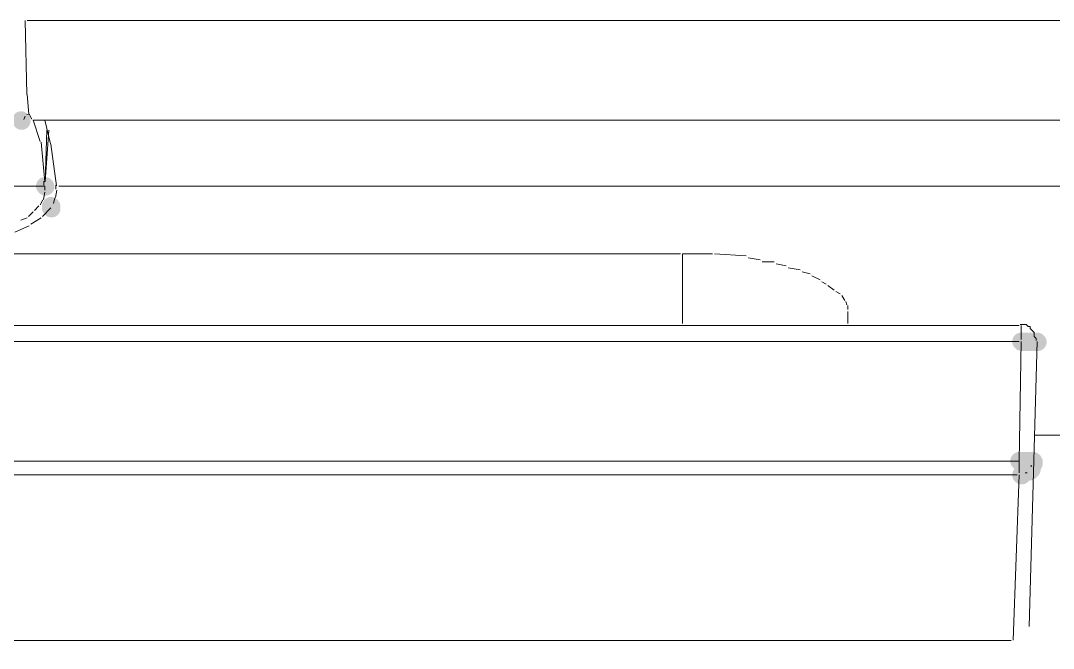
# Model space of a CAD drawing. Header units: millimetres. Extents: x 0 to 297, y 0 to 208.
# Drawn here: x 71.68 to 81.62, y 49.83 to 55.87 of the extents above; entities that cross this region are included whole.
import ezdxf

# ---------------------------------------------------------------- set-up
doc = ezdxf.new("R2010")
doc.units = ezdxf.units.MM

msp = doc.modelspace()

# ---------------------------------------------------------------- hatches: boundary and pattern name
h = msp.add_hatch(color=7)
edge = h.paths.add_edge_path(flags=0)
edge.add_spline(control_points=[(71.751251, 54.968447), (71.718805, 55.003056), (71.663941, 55.004826), (71.629332, 54.97238), (71.594723, 54.939934), (71.592953, 54.885071), (71.625399, 54.850461), (71.625399, 54.850461), (71.630691, 54.844817), (71.630691, 54.844817), (71.663137, 54.810208), (71.718, 54.808438), (71.752609, 54.840884), (71.787219, 54.87333), (71.788988, 54.928193), (71.756542, 54.962803), (71.756542, 54.962803), (71.751251, 54.968447), (71.751251, 54.968447)], knot_values=[0, 0, 0, 0, 1, 1, 1, 2, 2, 2, 3, 3, 3, 4, 4, 4, 5, 5, 5, 6, 6, 6, 6], degree=3, periodic=1)
h = msp.add_hatch(color=7)
edge = h.paths.add_edge_path(flags=0)
edge.add_spline(control_points=[(71.978974, 54.337915), (71.945429, 54.37146), (71.890537, 54.37146), (71.856992, 54.337915), (71.823447, 54.30437), (71.823447, 54.249478), (71.856992, 54.215933), (71.856992, 54.215933), (71.862637, 54.210288), (71.862637, 54.210288), (71.896182, 54.176743), (71.951074, 54.176743), (71.984619, 54.210288), (72.018164, 54.243833), (72.018164, 54.298725), (71.984619, 54.33227), (71.984619, 54.33227), (71.978974, 54.337915), (71.978974, 54.337915)], knot_values=[0, 0, 0, 0, 1, 1, 1, 2, 2, 2, 3, 3, 3, 4, 4, 4, 5, 5, 5, 6, 6, 6, 6], degree=3, periodic=1)
h = msp.add_hatch(color=7)
edge = h.paths.add_edge_path(flags=0)
edge.add_spline(control_points=[(72.036477, 54.146356), (72.002932, 54.179901), (71.94804, 54.179901), (71.914495, 54.146356), (71.88095, 54.112811), (71.88095, 54.057919), (71.914495, 54.024374), (71.914495, 54.024374), (71.92014, 54.01873), (71.92014, 54.01873), (71.953685, 53.985185), (72.008576, 53.985185), (72.042121, 54.01873), (72.075666, 54.052275), (72.075666, 54.107167), (72.042121, 54.140712), (72.042121, 54.140712), (72.036477, 54.146356), (72.036477, 54.146356)], knot_values=[0, 0, 0, 0, 1, 1, 1, 2, 2, 2, 3, 3, 3, 4, 4, 4, 5, 5, 5, 6, 6, 6, 6], degree=3, periodic=1)
h = msp.add_hatch(color=7)
edge = h.paths.add_edge_path(flags=0)
edge.add_spline(control_points=[(72.036477, 54.126953), (72.002932, 54.160498), (71.94804, 54.160498), (71.914495, 54.126953), (71.88095, 54.093408), (71.88095, 54.038517), (71.914495, 54.004972), (71.914495, 54.004972), (71.92014, 53.999327), (71.92014, 53.999327), (71.953685, 53.965782), (72.008576, 53.965782), (72.042121, 53.999327), (72.075666, 54.032872), (72.075666, 54.087764), (72.042121, 54.121309), (72.042121, 54.121309), (72.036477, 54.126953), (72.036477, 54.126953)], knot_values=[0, 0, 0, 0, 1, 1, 1, 2, 2, 2, 3, 3, 3, 4, 4, 4, 5, 5, 5, 6, 6, 6, 6], degree=3, periodic=1)
h = msp.add_hatch(color=7)
edge = h.paths.add_edge_path(flags=0)
edge.add_spline(control_points=[(81.370271, 52.842842), (81.336726, 52.876387), (81.281835, 52.876387), (81.24829, 52.842842), (81.214745, 52.809297), (81.214745, 52.754406), (81.24829, 52.720861), (81.24829, 52.720861), (81.253934, 52.715216), (81.253934, 52.715216), (81.287479, 52.681671), (81.342371, 52.681671), (81.375916, 52.715216), (81.409461, 52.748761), (81.409461, 52.803653), (81.375916, 52.837198), (81.375916, 52.837198), (81.370271, 52.842842), (81.370271, 52.842842)], knot_values=[0, 0, 0, 0, 1, 1, 1, 2, 2, 2, 3, 3, 3, 4, 4, 4, 5, 5, 5, 6, 6, 6, 6], degree=3, periodic=1)
h = msp.add_hatch(color=7)
edge = h.paths.add_edge_path(flags=0)
edge.add_spline(control_points=[(81.389321, 52.842842), (81.355776, 52.876387), (81.300885, 52.876387), (81.26734, 52.842842), (81.233795, 52.809297), (81.233795, 52.754406), (81.26734, 52.720861), (81.26734, 52.720861), (81.272984, 52.715216), (81.272984, 52.715216), (81.306529, 52.681671), (81.361421, 52.681671), (81.394966, 52.715216), (81.428511, 52.748761), (81.428511, 52.803653), (81.394966, 52.837198), (81.394966, 52.837198), (81.389321, 52.842842), (81.389321, 52.842842)], knot_values=[0, 0, 0, 0, 1, 1, 1, 2, 2, 2, 3, 3, 3, 4, 4, 4, 5, 5, 5, 6, 6, 6, 6], degree=3, periodic=1)
h = msp.add_hatch(color=7)
edge = h.paths.add_edge_path(flags=0)
edge.add_spline(control_points=[(81.408371, 52.842842), (81.374826, 52.876387), (81.319935, 52.876387), (81.28639, 52.842842), (81.252845, 52.809297), (81.252845, 52.754406), (81.28639, 52.720861), (81.28639, 52.720861), (81.292034, 52.715216), (81.292034, 52.715216), (81.325579, 52.681671), (81.380471, 52.681671), (81.414016, 52.715216), (81.447561, 52.748761), (81.447561, 52.803653), (81.414016, 52.837198), (81.414016, 52.837198), (81.408371, 52.842842), (81.408371, 52.842842)], knot_values=[0, 0, 0, 0, 1, 1, 1, 2, 2, 2, 3, 3, 3, 4, 4, 4, 5, 5, 5, 6, 6, 6, 6], degree=3, periodic=1)
h = msp.add_hatch(color=7)
edge = h.paths.add_edge_path(flags=0)
edge.add_spline(control_points=[(81.408371, 52.842842), (81.374826, 52.876387), (81.319935, 52.876387), (81.28639, 52.842842), (81.252845, 52.809297), (81.252845, 52.754406), (81.28639, 52.720861), (81.28639, 52.720861), (81.292034, 52.715216), (81.292034, 52.715216), (81.325579, 52.681671), (81.380471, 52.681671), (81.414016, 52.715216), (81.447561, 52.748761), (81.447561, 52.803653), (81.414016, 52.837198), (81.414016, 52.837198), (81.408371, 52.842842), (81.408371, 52.842842)], knot_values=[0, 0, 0, 0, 1, 1, 1, 2, 2, 2, 3, 3, 3, 4, 4, 4, 5, 5, 5, 6, 6, 6, 6], degree=3, periodic=1)
h = msp.add_hatch(color=7)
edge = h.paths.add_edge_path(flags=0)
edge.add_spline(control_points=[(81.427774, 52.842842), (81.394229, 52.876387), (81.339337, 52.876387), (81.305792, 52.842842), (81.272247, 52.809297), (81.272247, 52.754406), (81.305792, 52.720861), (81.305792, 52.720861), (81.311437, 52.715216), (81.311437, 52.715216), (81.344982, 52.681671), (81.399874, 52.681671), (81.433419, 52.715216), (81.466964, 52.748761), (81.466964, 52.803653), (81.433419, 52.837198), (81.433419, 52.837198), (81.427774, 52.842842), (81.427774, 52.842842)], knot_values=[0, 0, 0, 0, 1, 1, 1, 2, 2, 2, 3, 3, 3, 4, 4, 4, 5, 5, 5, 6, 6, 6, 6], degree=3, periodic=1)
h = msp.add_hatch(color=7)
edge = h.paths.add_edge_path(flags=0)
edge.add_spline(control_points=[(81.446824, 52.842842), (81.413279, 52.876387), (81.358387, 52.876387), (81.324842, 52.842842), (81.291297, 52.809297), (81.291297, 52.754406), (81.324842, 52.720861), (81.324842, 52.720861), (81.330487, 52.715216), (81.330487, 52.715216), (81.364032, 52.681671), (81.418924, 52.681671), (81.452469, 52.715216), (81.486014, 52.748761), (81.486014, 52.803653), (81.452469, 52.837198), (81.452469, 52.837198), (81.446824, 52.842842), (81.446824, 52.842842)], knot_values=[0, 0, 0, 0, 1, 1, 1, 2, 2, 2, 3, 3, 3, 4, 4, 4, 5, 5, 5, 6, 6, 6, 6], degree=3, periodic=1)
h = msp.add_hatch(color=7)
edge = h.paths.add_edge_path(flags=0)
edge.add_spline(control_points=[(81.446824, 52.842842), (81.413279, 52.876387), (81.358387, 52.876387), (81.324842, 52.842842), (81.291297, 52.809297), (81.291297, 52.754406), (81.324842, 52.720861), (81.324842, 52.720861), (81.330487, 52.715216), (81.330487, 52.715216), (81.364032, 52.681671), (81.418924, 52.681671), (81.452469, 52.715216), (81.486014, 52.748761), (81.486014, 52.803653), (81.452469, 52.837198), (81.452469, 52.837198), (81.446824, 52.842842), (81.446824, 52.842842)], knot_values=[0, 0, 0, 0, 1, 1, 1, 2, 2, 2, 3, 3, 3, 4, 4, 4, 5, 5, 5, 6, 6, 6, 6], degree=3, periodic=1)
h = msp.add_hatch(color=7)
edge = h.paths.add_edge_path(flags=0)
edge.add_spline(control_points=[(81.465874, 52.842842), (81.432329, 52.876387), (81.377437, 52.876387), (81.343892, 52.842842), (81.310347, 52.809297), (81.310347, 52.754406), (81.343892, 52.720861), (81.343892, 52.720861), (81.349537, 52.715216), (81.349537, 52.715216), (81.383082, 52.681671), (81.437974, 52.681671), (81.471519, 52.715216), (81.505064, 52.748761), (81.505064, 52.803653), (81.471519, 52.837198), (81.471519, 52.837198), (81.465874, 52.842842), (81.465874, 52.842842)], knot_values=[0, 0, 0, 0, 1, 1, 1, 2, 2, 2, 3, 3, 3, 4, 4, 4, 5, 5, 5, 6, 6, 6, 6], degree=3, periodic=1)
h = msp.add_hatch(color=7)
edge = h.paths.add_edge_path(flags=0)
edge.add_spline(control_points=[(81.465874, 52.842842), (81.432329, 52.876387), (81.377437, 52.876387), (81.343892, 52.842842), (81.310347, 52.809297), (81.310347, 52.754406), (81.343892, 52.720861), (81.343892, 52.720861), (81.349537, 52.715216), (81.349537, 52.715216), (81.383082, 52.681671), (81.437974, 52.681671), (81.471519, 52.715216), (81.505064, 52.748761), (81.505064, 52.803653), (81.471519, 52.837198), (81.471519, 52.837198), (81.465874, 52.842842), (81.465874, 52.842842)], knot_values=[0, 0, 0, 0, 1, 1, 1, 2, 2, 2, 3, 3, 3, 4, 4, 4, 5, 5, 5, 6, 6, 6, 6], degree=3, periodic=1)
h = msp.add_hatch(color=7)
edge = h.paths.add_edge_path(flags=0)
edge.add_spline(control_points=[(81.485277, 52.842842), (81.451732, 52.876387), (81.39684, 52.876387), (81.363295, 52.842842), (81.32975, 52.809297), (81.32975, 52.754406), (81.363295, 52.720861), (81.363295, 52.720861), (81.36894, 52.715216), (81.36894, 52.715216), (81.402485, 52.681671), (81.457376, 52.681671), (81.490921, 52.715216), (81.524466, 52.748761), (81.524466, 52.803653), (81.490921, 52.837198), (81.490921, 52.837198), (81.485277, 52.842842), (81.485277, 52.842842)], knot_values=[0, 0, 0, 0, 1, 1, 1, 2, 2, 2, 3, 3, 3, 4, 4, 4, 5, 5, 5, 6, 6, 6, 6], degree=3, periodic=1)
h = msp.add_hatch(color=7)
edge = h.paths.add_edge_path(flags=0)
edge.add_spline(control_points=[(81.485277, 52.842842), (81.451732, 52.876387), (81.39684, 52.876387), (81.363295, 52.842842), (81.32975, 52.809297), (81.32975, 52.754406), (81.363295, 52.720861), (81.363295, 52.720861), (81.36894, 52.715216), (81.36894, 52.715216), (81.402485, 52.681671), (81.457376, 52.681671), (81.490921, 52.715216), (81.524466, 52.748761), (81.524466, 52.803653), (81.490921, 52.837198), (81.490921, 52.837198), (81.485277, 52.842842), (81.485277, 52.842842)], knot_values=[0, 0, 0, 0, 1, 1, 1, 2, 2, 2, 3, 3, 3, 4, 4, 4, 5, 5, 5, 6, 6, 6, 6], degree=3, periodic=1)
h = msp.add_hatch(color=7)
edge = h.paths.add_edge_path(flags=0)
edge.add_spline(control_points=[(81.504327, 52.842842), (81.470782, 52.876387), (81.41589, 52.876387), (81.382345, 52.842842), (81.3488, 52.809297), (81.3488, 52.754406), (81.382345, 52.720861), (81.382345, 52.720861), (81.38799, 52.715216), (81.38799, 52.715216), (81.421535, 52.681671), (81.476426, 52.681671), (81.509971, 52.715216), (81.543516, 52.748761), (81.543516, 52.803653), (81.509971, 52.837198), (81.509971, 52.837198), (81.504327, 52.842842), (81.504327, 52.842842)], knot_values=[0, 0, 0, 0, 1, 1, 1, 2, 2, 2, 3, 3, 3, 4, 4, 4, 5, 5, 5, 6, 6, 6, 6], degree=3, periodic=1)
h = msp.add_hatch(color=7)
edge = h.paths.add_edge_path(flags=0)
edge.add_spline(control_points=[(81.504327, 52.842842), (81.470782, 52.876387), (81.41589, 52.876387), (81.382345, 52.842842), (81.3488, 52.809297), (81.3488, 52.754406), (81.382345, 52.720861), (81.382345, 52.720861), (81.38799, 52.715216), (81.38799, 52.715216), (81.421535, 52.681671), (81.476426, 52.681671), (81.509971, 52.715216), (81.543516, 52.748761), (81.543516, 52.803653), (81.509971, 52.837198), (81.509971, 52.837198), (81.504327, 52.842842), (81.504327, 52.842842)], knot_values=[0, 0, 0, 0, 1, 1, 1, 2, 2, 2, 3, 3, 3, 4, 4, 4, 5, 5, 5, 6, 6, 6, 6], degree=3, periodic=1)
h = msp.add_hatch(color=7)
edge = h.paths.add_edge_path(flags=0)
edge.add_spline(control_points=[(81.504327, 52.842842), (81.470782, 52.876387), (81.41589, 52.876387), (81.382345, 52.842842), (81.3488, 52.809297), (81.3488, 52.754406), (81.382345, 52.720861), (81.382345, 52.720861), (81.38799, 52.715216), (81.38799, 52.715216), (81.421535, 52.681671), (81.476426, 52.681671), (81.509971, 52.715216), (81.543516, 52.748761), (81.543516, 52.803653), (81.509971, 52.837198), (81.509971, 52.837198), (81.504327, 52.842842), (81.504327, 52.842842)], knot_values=[0, 0, 0, 0, 1, 1, 1, 2, 2, 2, 3, 3, 3, 4, 4, 4, 5, 5, 5, 6, 6, 6, 6], degree=3, periodic=1)
h = msp.add_hatch(color=7)
edge = h.paths.add_edge_path(flags=0)
edge.add_spline(control_points=[(81.504327, 52.842842), (81.470782, 52.876387), (81.41589, 52.876387), (81.382345, 52.842842), (81.3488, 52.809297), (81.3488, 52.754406), (81.382345, 52.720861), (81.382345, 52.720861), (81.38799, 52.715216), (81.38799, 52.715216), (81.421535, 52.681671), (81.476426, 52.681671), (81.509971, 52.715216), (81.543516, 52.748761), (81.543516, 52.803653), (81.509971, 52.837198), (81.509971, 52.837198), (81.504327, 52.842842), (81.504327, 52.842842)], knot_values=[0, 0, 0, 0, 1, 1, 1, 2, 2, 2, 3, 3, 3, 4, 4, 4, 5, 5, 5, 6, 6, 6, 6], degree=3, periodic=1)
h = msp.add_hatch(color=7)
edge = h.paths.add_edge_path(flags=0)
edge.add_spline(control_points=[(81.504327, 52.842842), (81.470782, 52.876387), (81.41589, 52.876387), (81.382345, 52.842842), (81.3488, 52.809297), (81.3488, 52.754406), (81.382345, 52.720861), (81.382345, 52.720861), (81.38799, 52.715216), (81.38799, 52.715216), (81.421535, 52.681671), (81.476426, 52.681671), (81.509971, 52.715216), (81.543516, 52.748761), (81.543516, 52.803653), (81.509971, 52.837198), (81.509971, 52.837198), (81.504327, 52.842842), (81.504327, 52.842842)], knot_values=[0, 0, 0, 0, 1, 1, 1, 2, 2, 2, 3, 3, 3, 4, 4, 4, 5, 5, 5, 6, 6, 6, 6], degree=3, periodic=1)
h = msp.add_hatch(color=7)
edge = h.paths.add_edge_path(flags=0)
edge.add_spline(control_points=[(81.504327, 52.842842), (81.470782, 52.876387), (81.41589, 52.876387), (81.382345, 52.842842), (81.3488, 52.809297), (81.3488, 52.754406), (81.382345, 52.720861), (81.382345, 52.720861), (81.38799, 52.715216), (81.38799, 52.715216), (81.421535, 52.681671), (81.476426, 52.681671), (81.509971, 52.715216), (81.543516, 52.748761), (81.543516, 52.803653), (81.509971, 52.837198), (81.509971, 52.837198), (81.504327, 52.842842), (81.504327, 52.842842)], knot_values=[0, 0, 0, 0, 1, 1, 1, 2, 2, 2, 3, 3, 3, 4, 4, 4, 5, 5, 5, 6, 6, 6, 6], degree=3, periodic=1)
h = msp.add_hatch(color=7)
edge = h.paths.add_edge_path(flags=0)
edge.add_spline(control_points=[(81.504327, 52.842842), (81.470782, 52.876387), (81.41589, 52.876387), (81.382345, 52.842842), (81.3488, 52.809297), (81.3488, 52.754406), (81.382345, 52.720861), (81.382345, 52.720861), (81.38799, 52.715216), (81.38799, 52.715216), (81.421535, 52.681671), (81.476426, 52.681671), (81.509971, 52.715216), (81.543516, 52.748761), (81.543516, 52.803653), (81.509971, 52.837198), (81.509971, 52.837198), (81.504327, 52.842842), (81.504327, 52.842842)], knot_values=[0, 0, 0, 0, 1, 1, 1, 2, 2, 2, 3, 3, 3, 4, 4, 4, 5, 5, 5, 6, 6, 6, 6], degree=3, periodic=1)
h = msp.add_hatch(color=7)
edge = h.paths.add_edge_path(flags=0)
edge.add_spline(control_points=[(81.504327, 52.842842), (81.470782, 52.876387), (81.41589, 52.876387), (81.382345, 52.842842), (81.3488, 52.809297), (81.3488, 52.754406), (81.382345, 52.720861), (81.382345, 52.720861), (81.38799, 52.715216), (81.38799, 52.715216), (81.421535, 52.681671), (81.476426, 52.681671), (81.509971, 52.715216), (81.543516, 52.748761), (81.543516, 52.803653), (81.509971, 52.837198), (81.509971, 52.837198), (81.504327, 52.842842), (81.504327, 52.842842)], knot_values=[0, 0, 0, 0, 1, 1, 1, 2, 2, 2, 3, 3, 3, 4, 4, 4, 5, 5, 5, 6, 6, 6, 6], degree=3, periodic=1)
h = msp.add_hatch(color=7)
edge = h.paths.add_edge_path(flags=0)
edge.add_spline(control_points=[(81.523377, 52.842842), (81.489832, 52.876387), (81.43494, 52.876387), (81.401395, 52.842842), (81.36785, 52.809297), (81.36785, 52.754406), (81.401395, 52.720861), (81.401395, 52.720861), (81.40704, 52.715216), (81.40704, 52.715216), (81.440585, 52.681671), (81.495476, 52.681671), (81.529021, 52.715216), (81.562566, 52.748761), (81.562566, 52.803653), (81.529021, 52.837198), (81.529021, 52.837198), (81.523377, 52.842842), (81.523377, 52.842842)], knot_values=[0, 0, 0, 0, 1, 1, 1, 2, 2, 2, 3, 3, 3, 4, 4, 4, 5, 5, 5, 6, 6, 6, 6], degree=3, periodic=1)
h = msp.add_hatch(color=7)
edge = h.paths.add_edge_path(flags=0)
edge.add_spline(control_points=[(81.523377, 52.842842), (81.489832, 52.876387), (81.43494, 52.876387), (81.401395, 52.842842), (81.36785, 52.809297), (81.36785, 52.754406), (81.401395, 52.720861), (81.401395, 52.720861), (81.40704, 52.715216), (81.40704, 52.715216), (81.440585, 52.681671), (81.495476, 52.681671), (81.529021, 52.715216), (81.562566, 52.748761), (81.562566, 52.803653), (81.529021, 52.837198), (81.529021, 52.837198), (81.523377, 52.842842), (81.523377, 52.842842)], knot_values=[0, 0, 0, 0, 1, 1, 1, 2, 2, 2, 3, 3, 3, 4, 4, 4, 5, 5, 5, 6, 6, 6, 6], degree=3, periodic=1)
h = msp.add_hatch(color=7)
edge = h.paths.add_edge_path(flags=0)
edge.add_spline(control_points=[(81.523377, 52.842842), (81.489832, 52.876387), (81.43494, 52.876387), (81.401395, 52.842842), (81.36785, 52.809297), (81.36785, 52.754406), (81.401395, 52.720861), (81.401395, 52.720861), (81.40704, 52.715216), (81.40704, 52.715216), (81.440585, 52.681671), (81.495476, 52.681671), (81.529021, 52.715216), (81.562566, 52.748761), (81.562566, 52.803653), (81.529021, 52.837198), (81.529021, 52.837198), (81.523377, 52.842842), (81.523377, 52.842842)], knot_values=[0, 0, 0, 0, 1, 1, 1, 2, 2, 2, 3, 3, 3, 4, 4, 4, 5, 5, 5, 6, 6, 6, 6], degree=3, periodic=1)
h = msp.add_hatch(color=7)
edge = h.paths.add_edge_path(flags=0)
edge.add_spline(control_points=[(81.353156, 51.691141), (81.32071, 51.725751), (81.265847, 51.72752), (81.231238, 51.695074), (81.196629, 51.662628), (81.194859, 51.607765), (81.227305, 51.573156), (81.227305, 51.573156), (81.232597, 51.567511), (81.232597, 51.567511), (81.265043, 51.532902), (81.319906, 51.531133), (81.354515, 51.563579), (81.389124, 51.596025), (81.390894, 51.650888), (81.358448, 51.685497), (81.358448, 51.685497), (81.353156, 51.691141), (81.353156, 51.691141)], knot_values=[0, 0, 0, 0, 1, 1, 1, 2, 2, 2, 3, 3, 3, 4, 4, 4, 5, 5, 5, 6, 6, 6, 6], degree=3, periodic=1)
h = msp.add_hatch(color=7)
edge = h.paths.add_edge_path(flags=0)
edge.add_spline(control_points=[(81.370271, 51.69314), (81.336726, 51.726685), (81.281835, 51.726685), (81.24829, 51.69314), (81.214745, 51.659595), (81.214745, 51.604703), (81.24829, 51.571158), (81.24829, 51.571158), (81.253934, 51.565513), (81.253934, 51.565513), (81.287479, 51.531968), (81.342371, 51.531968), (81.375916, 51.565513), (81.409461, 51.599058), (81.409461, 51.65395), (81.375916, 51.687495), (81.375916, 51.687495), (81.370271, 51.69314), (81.370271, 51.69314)], knot_values=[0, 0, 0, 0, 1, 1, 1, 2, 2, 2, 3, 3, 3, 4, 4, 4, 5, 5, 5, 6, 6, 6, 6], degree=3, periodic=1)
h = msp.add_hatch(color=7)
edge = h.paths.add_edge_path(flags=0)
edge.add_spline(control_points=[(81.389321, 51.69314), (81.355776, 51.726685), (81.300885, 51.726685), (81.26734, 51.69314), (81.233795, 51.659595), (81.233795, 51.604703), (81.26734, 51.571158), (81.26734, 51.571158), (81.272984, 51.565513), (81.272984, 51.565513), (81.306529, 51.531968), (81.361421, 51.531968), (81.394966, 51.565513), (81.428511, 51.599058), (81.428511, 51.65395), (81.394966, 51.687495), (81.394966, 51.687495), (81.389321, 51.69314), (81.389321, 51.69314)], knot_values=[0, 0, 0, 0, 1, 1, 1, 2, 2, 2, 3, 3, 3, 4, 4, 4, 5, 5, 5, 6, 6, 6, 6], degree=3, periodic=1)
h = msp.add_hatch(color=7)
edge = h.paths.add_edge_path(flags=0)
edge.add_spline(control_points=[(81.389321, 51.69314), (81.355776, 51.726685), (81.300885, 51.726685), (81.26734, 51.69314), (81.233795, 51.659595), (81.233795, 51.604703), (81.26734, 51.571158), (81.26734, 51.571158), (81.272984, 51.565513), (81.272984, 51.565513), (81.306529, 51.531968), (81.361421, 51.531968), (81.394966, 51.565513), (81.428511, 51.599058), (81.428511, 51.65395), (81.394966, 51.687495), (81.394966, 51.687495), (81.389321, 51.69314), (81.389321, 51.69314)], knot_values=[0, 0, 0, 0, 1, 1, 1, 2, 2, 2, 3, 3, 3, 4, 4, 4, 5, 5, 5, 6, 6, 6, 6], degree=3, periodic=1)
h = msp.add_hatch(color=7)
edge = h.paths.add_edge_path(flags=0)
edge.add_spline(control_points=[(81.408371, 51.69314), (81.374826, 51.726685), (81.319935, 51.726685), (81.28639, 51.69314), (81.252845, 51.659595), (81.252845, 51.604703), (81.28639, 51.571158), (81.28639, 51.571158), (81.292034, 51.565513), (81.292034, 51.565513), (81.325579, 51.531968), (81.380471, 51.531968), (81.414016, 51.565513), (81.447561, 51.599058), (81.447561, 51.65395), (81.414016, 51.687495), (81.414016, 51.687495), (81.408371, 51.69314), (81.408371, 51.69314)], knot_values=[0, 0, 0, 0, 1, 1, 1, 2, 2, 2, 3, 3, 3, 4, 4, 4, 5, 5, 5, 6, 6, 6, 6], degree=3, periodic=1)
h = msp.add_hatch(color=7)
edge = h.paths.add_edge_path(flags=0)
edge.add_spline(control_points=[(81.427774, 51.69314), (81.394229, 51.726685), (81.339337, 51.726685), (81.305792, 51.69314), (81.272247, 51.659595), (81.272247, 51.604703), (81.305792, 51.571158), (81.305792, 51.571158), (81.311437, 51.565513), (81.311437, 51.565513), (81.344982, 51.531968), (81.399874, 51.531968), (81.433419, 51.565513), (81.466964, 51.599058), (81.466964, 51.65395), (81.433419, 51.687495), (81.433419, 51.687495), (81.427774, 51.69314), (81.427774, 51.69314)], knot_values=[0, 0, 0, 0, 1, 1, 1, 2, 2, 2, 3, 3, 3, 4, 4, 4, 5, 5, 5, 6, 6, 6, 6], degree=3, periodic=1)
h = msp.add_hatch(color=7)
edge = h.paths.add_edge_path(flags=0)
edge.add_spline(control_points=[(81.427774, 51.69314), (81.394229, 51.726685), (81.339337, 51.726685), (81.305792, 51.69314), (81.272247, 51.659595), (81.272247, 51.604703), (81.305792, 51.571158), (81.305792, 51.571158), (81.311437, 51.565513), (81.311437, 51.565513), (81.344982, 51.531968), (81.399874, 51.531968), (81.433419, 51.565513), (81.466964, 51.599058), (81.466964, 51.65395), (81.433419, 51.687495), (81.433419, 51.687495), (81.427774, 51.69314), (81.427774, 51.69314)], knot_values=[0, 0, 0, 0, 1, 1, 1, 2, 2, 2, 3, 3, 3, 4, 4, 4, 5, 5, 5, 6, 6, 6, 6], degree=3, periodic=1)
h = msp.add_hatch(color=7)
edge = h.paths.add_edge_path(flags=0)
edge.add_spline(control_points=[(81.446824, 51.69314), (81.413279, 51.726685), (81.358387, 51.726685), (81.324842, 51.69314), (81.291297, 51.659595), (81.291297, 51.604703), (81.324842, 51.571158), (81.324842, 51.571158), (81.330487, 51.565513), (81.330487, 51.565513), (81.364032, 51.531968), (81.418924, 51.531968), (81.452469, 51.565513), (81.486014, 51.599058), (81.486014, 51.65395), (81.452469, 51.687495), (81.452469, 51.687495), (81.446824, 51.69314), (81.446824, 51.69314)], knot_values=[0, 0, 0, 0, 1, 1, 1, 2, 2, 2, 3, 3, 3, 4, 4, 4, 5, 5, 5, 6, 6, 6, 6], degree=3, periodic=1)
h = msp.add_hatch(color=7)
edge = h.paths.add_edge_path(flags=0)
edge.add_spline(control_points=[(81.446824, 51.69314), (81.413279, 51.726685), (81.358387, 51.726685), (81.324842, 51.69314), (81.291297, 51.659595), (81.291297, 51.604703), (81.324842, 51.571158), (81.324842, 51.571158), (81.330487, 51.565513), (81.330487, 51.565513), (81.364032, 51.531968), (81.418924, 51.531968), (81.452469, 51.565513), (81.486014, 51.599058), (81.486014, 51.65395), (81.452469, 51.687495), (81.452469, 51.687495), (81.446824, 51.69314), (81.446824, 51.69314)], knot_values=[0, 0, 0, 0, 1, 1, 1, 2, 2, 2, 3, 3, 3, 4, 4, 4, 5, 5, 5, 6, 6, 6, 6], degree=3, periodic=1)
h = msp.add_hatch(color=7)
edge = h.paths.add_edge_path(flags=0)
edge.add_spline(control_points=[(81.465874, 51.69314), (81.432329, 51.726685), (81.377437, 51.726685), (81.343892, 51.69314), (81.310347, 51.659595), (81.310347, 51.604703), (81.343892, 51.571158), (81.343892, 51.571158), (81.349537, 51.565513), (81.349537, 51.565513), (81.383082, 51.531968), (81.437974, 51.531968), (81.471519, 51.565513), (81.505064, 51.599058), (81.505064, 51.65395), (81.471519, 51.687495), (81.471519, 51.687495), (81.465874, 51.69314), (81.465874, 51.69314)], knot_values=[0, 0, 0, 0, 1, 1, 1, 2, 2, 2, 3, 3, 3, 4, 4, 4, 5, 5, 5, 6, 6, 6, 6], degree=3, periodic=1)
h = msp.add_hatch(color=7)
edge = h.paths.add_edge_path(flags=0)
edge.add_spline(control_points=[(81.465874, 51.69314), (81.432329, 51.726685), (81.377437, 51.726685), (81.343892, 51.69314), (81.310347, 51.659595), (81.310347, 51.604703), (81.343892, 51.571158), (81.343892, 51.571158), (81.349537, 51.565513), (81.349537, 51.565513), (81.383082, 51.531968), (81.437974, 51.531968), (81.471519, 51.565513), (81.505064, 51.599058), (81.505064, 51.65395), (81.471519, 51.687495), (81.471519, 51.687495), (81.465874, 51.69314), (81.465874, 51.69314)], knot_values=[0, 0, 0, 0, 1, 1, 1, 2, 2, 2, 3, 3, 3, 4, 4, 4, 5, 5, 5, 6, 6, 6, 6], degree=3, periodic=1)
h = msp.add_hatch(color=7)
edge = h.paths.add_edge_path(flags=0)
edge.add_spline(control_points=[(81.465874, 51.69314), (81.432329, 51.726685), (81.377437, 51.726685), (81.343892, 51.69314), (81.310347, 51.659595), (81.310347, 51.604703), (81.343892, 51.571158), (81.343892, 51.571158), (81.349537, 51.565513), (81.349537, 51.565513), (81.383082, 51.531968), (81.437974, 51.531968), (81.471519, 51.565513), (81.505064, 51.599058), (81.505064, 51.65395), (81.471519, 51.687495), (81.471519, 51.687495), (81.465874, 51.69314), (81.465874, 51.69314)], knot_values=[0, 0, 0, 0, 1, 1, 1, 2, 2, 2, 3, 3, 3, 4, 4, 4, 5, 5, 5, 6, 6, 6, 6], degree=3, periodic=1)
h = msp.add_hatch(color=7)
edge = h.paths.add_edge_path(flags=0)
edge.add_spline(control_points=[(81.465874, 51.69314), (81.432329, 51.726685), (81.377437, 51.726685), (81.343892, 51.69314), (81.310347, 51.659595), (81.310347, 51.604703), (81.343892, 51.571158), (81.343892, 51.571158), (81.349537, 51.565513), (81.349537, 51.565513), (81.383082, 51.531968), (81.437974, 51.531968), (81.471519, 51.565513), (81.505064, 51.599058), (81.505064, 51.65395), (81.471519, 51.687495), (81.471519, 51.687495), (81.465874, 51.69314), (81.465874, 51.69314)], knot_values=[0, 0, 0, 0, 1, 1, 1, 2, 2, 2, 3, 3, 3, 4, 4, 4, 5, 5, 5, 6, 6, 6, 6], degree=3, periodic=1)
h = msp.add_hatch(color=7)
edge = h.paths.add_edge_path(flags=0)
edge.add_spline(control_points=[(81.465874, 51.69314), (81.432329, 51.726685), (81.377437, 51.726685), (81.343892, 51.69314), (81.310347, 51.659595), (81.310347, 51.604703), (81.343892, 51.571158), (81.343892, 51.571158), (81.349537, 51.565513), (81.349537, 51.565513), (81.383082, 51.531968), (81.437974, 51.531968), (81.471519, 51.565513), (81.505064, 51.599058), (81.505064, 51.65395), (81.471519, 51.687495), (81.471519, 51.687495), (81.465874, 51.69314), (81.465874, 51.69314)], knot_values=[0, 0, 0, 0, 1, 1, 1, 2, 2, 2, 3, 3, 3, 4, 4, 4, 5, 5, 5, 6, 6, 6, 6], degree=3, periodic=1)
h = msp.add_hatch(color=7)
edge = h.paths.add_edge_path(flags=0)
edge.add_spline(control_points=[(81.483279, 51.675671), (81.44867, 51.708118), (81.393807, 51.706348), (81.36136, 51.671739), (81.328914, 51.63713), (81.330684, 51.582266), (81.365293, 51.54982), (81.365293, 51.54982), (81.370938, 51.544529), (81.370938, 51.544529), (81.405547, 51.512083), (81.46041, 51.513852), (81.492856, 51.548461), (81.525302, 51.583071), (81.523532, 51.637934), (81.488923, 51.67038), (81.488923, 51.67038), (81.483279, 51.675671), (81.483279, 51.675671)], knot_values=[0, 0, 0, 0, 1, 1, 1, 2, 2, 2, 3, 3, 3, 4, 4, 4, 5, 5, 5, 6, 6, 6, 6], degree=3, periodic=1)
h = msp.add_hatch(color=7)
edge = h.paths.add_edge_path(flags=0)
edge.add_spline(control_points=[(81.485277, 51.69314), (81.451732, 51.726685), (81.39684, 51.726685), (81.363295, 51.69314), (81.32975, 51.659595), (81.32975, 51.604703), (81.363295, 51.571158), (81.363295, 51.571158), (81.36894, 51.565513), (81.36894, 51.565513), (81.402485, 51.531968), (81.457376, 51.531968), (81.490921, 51.565513), (81.524466, 51.599058), (81.524466, 51.65395), (81.490921, 51.687495), (81.490921, 51.687495), (81.485277, 51.69314), (81.485277, 51.69314)], knot_values=[0, 0, 0, 0, 1, 1, 1, 2, 2, 2, 3, 3, 3, 4, 4, 4, 5, 5, 5, 6, 6, 6, 6], degree=3, periodic=1)
h = msp.add_hatch(color=7)
edge = h.paths.add_edge_path(flags=0)
edge.add_spline(control_points=[(81.485277, 51.69314), (81.451732, 51.726685), (81.39684, 51.726685), (81.363295, 51.69314), (81.32975, 51.659595), (81.32975, 51.604703), (81.363295, 51.571158), (81.363295, 51.571158), (81.36894, 51.565513), (81.36894, 51.565513), (81.402485, 51.531968), (81.457376, 51.531968), (81.490921, 51.565513), (81.524466, 51.599058), (81.524466, 51.65395), (81.490921, 51.687495), (81.490921, 51.687495), (81.485277, 51.69314), (81.485277, 51.69314)], knot_values=[0, 0, 0, 0, 1, 1, 1, 2, 2, 2, 3, 3, 3, 4, 4, 4, 5, 5, 5, 6, 6, 6, 6], degree=3, periodic=1)
h = msp.add_hatch(color=7)
edge = h.paths.add_edge_path(flags=0)
edge.add_spline(control_points=[(81.485277, 51.69314), (81.451732, 51.726685), (81.39684, 51.726685), (81.363295, 51.69314), (81.32975, 51.659595), (81.32975, 51.604703), (81.363295, 51.571158), (81.363295, 51.571158), (81.36894, 51.565513), (81.36894, 51.565513), (81.402485, 51.531968), (81.457376, 51.531968), (81.490921, 51.565513), (81.524466, 51.599058), (81.524466, 51.65395), (81.490921, 51.687495), (81.490921, 51.687495), (81.485277, 51.69314), (81.485277, 51.69314)], knot_values=[0, 0, 0, 0, 1, 1, 1, 2, 2, 2, 3, 3, 3, 4, 4, 4, 5, 5, 5, 6, 6, 6, 6], degree=3, periodic=1)
h = msp.add_hatch(color=7)
edge = h.paths.add_edge_path(flags=0)
edge.add_spline(control_points=[(81.485277, 51.69314), (81.451732, 51.726685), (81.39684, 51.726685), (81.363295, 51.69314), (81.32975, 51.659595), (81.32975, 51.604703), (81.363295, 51.571158), (81.363295, 51.571158), (81.36894, 51.565513), (81.36894, 51.565513), (81.402485, 51.531968), (81.457376, 51.531968), (81.490921, 51.565513), (81.524466, 51.599058), (81.524466, 51.65395), (81.490921, 51.687495), (81.490921, 51.687495), (81.485277, 51.69314), (81.485277, 51.69314)], knot_values=[0, 0, 0, 0, 1, 1, 1, 2, 2, 2, 3, 3, 3, 4, 4, 4, 5, 5, 5, 6, 6, 6, 6], degree=3, periodic=1)
h = msp.add_hatch(color=7)
edge = h.paths.add_edge_path(flags=0)
edge.add_spline(control_points=[(81.485277, 51.69314), (81.451732, 51.726685), (81.39684, 51.726685), (81.363295, 51.69314), (81.32975, 51.659595), (81.32975, 51.604703), (81.363295, 51.571158), (81.363295, 51.571158), (81.36894, 51.565513), (81.36894, 51.565513), (81.402485, 51.531968), (81.457376, 51.531968), (81.490921, 51.565513), (81.524466, 51.599058), (81.524466, 51.65395), (81.490921, 51.687495), (81.490921, 51.687495), (81.485277, 51.69314), (81.485277, 51.69314)], knot_values=[0, 0, 0, 0, 1, 1, 1, 2, 2, 2, 3, 3, 3, 4, 4, 4, 5, 5, 5, 6, 6, 6, 6], degree=3, periodic=1)
h = msp.add_hatch(color=7)
edge = h.paths.add_edge_path(flags=0)
edge.add_spline(control_points=[(81.485277, 51.69314), (81.451732, 51.726685), (81.39684, 51.726685), (81.363295, 51.69314), (81.32975, 51.659595), (81.32975, 51.604703), (81.363295, 51.571158), (81.363295, 51.571158), (81.36894, 51.565513), (81.36894, 51.565513), (81.402485, 51.531968), (81.457376, 51.531968), (81.490921, 51.565513), (81.524466, 51.599058), (81.524466, 51.65395), (81.490921, 51.687495), (81.490921, 51.687495), (81.485277, 51.69314), (81.485277, 51.69314)], knot_values=[0, 0, 0, 0, 1, 1, 1, 2, 2, 2, 3, 3, 3, 4, 4, 4, 5, 5, 5, 6, 6, 6, 6], degree=3, periodic=1)
h = msp.add_hatch(color=7)
edge = h.paths.add_edge_path(flags=0)
edge.add_spline(control_points=[(81.485277, 51.69314), (81.451732, 51.726685), (81.39684, 51.726685), (81.363295, 51.69314), (81.32975, 51.659595), (81.32975, 51.604703), (81.363295, 51.571158), (81.363295, 51.571158), (81.36894, 51.565513), (81.36894, 51.565513), (81.402485, 51.531968), (81.457376, 51.531968), (81.490921, 51.565513), (81.524466, 51.599058), (81.524466, 51.65395), (81.490921, 51.687495), (81.490921, 51.687495), (81.485277, 51.69314), (81.485277, 51.69314)], knot_values=[0, 0, 0, 0, 1, 1, 1, 2, 2, 2, 3, 3, 3, 4, 4, 4, 5, 5, 5, 6, 6, 6, 6], degree=3, periodic=1)
h = msp.add_hatch(color=7)
edge = h.paths.add_edge_path(flags=0)
edge.add_spline(control_points=[(81.485277, 51.69314), (81.451732, 51.726685), (81.39684, 51.726685), (81.363295, 51.69314), (81.32975, 51.659595), (81.32975, 51.604703), (81.363295, 51.571158), (81.363295, 51.571158), (81.36894, 51.565513), (81.36894, 51.565513), (81.402485, 51.531968), (81.457376, 51.531968), (81.490921, 51.565513), (81.524466, 51.599058), (81.524466, 51.65395), (81.490921, 51.687495), (81.490921, 51.687495), (81.485277, 51.69314), (81.485277, 51.69314)], knot_values=[0, 0, 0, 0, 1, 1, 1, 2, 2, 2, 3, 3, 3, 4, 4, 4, 5, 5, 5, 6, 6, 6, 6], degree=3, periodic=1)
h = msp.add_hatch(color=7)
edge = h.paths.add_edge_path(flags=0)
edge.add_spline(control_points=[(81.485277, 51.69314), (81.451732, 51.726685), (81.39684, 51.726685), (81.363295, 51.69314), (81.32975, 51.659595), (81.32975, 51.604703), (81.363295, 51.571158), (81.363295, 51.571158), (81.36894, 51.565513), (81.36894, 51.565513), (81.402485, 51.531968), (81.457376, 51.531968), (81.490921, 51.565513), (81.524466, 51.599058), (81.524466, 51.65395), (81.490921, 51.687495), (81.490921, 51.687495), (81.485277, 51.69314), (81.485277, 51.69314)], knot_values=[0, 0, 0, 0, 1, 1, 1, 2, 2, 2, 3, 3, 3, 4, 4, 4, 5, 5, 5, 6, 6, 6, 6], degree=3, periodic=1)
h = msp.add_hatch(color=7)
edge = h.paths.add_edge_path(flags=0)
edge.add_spline(control_points=[(81.370271, 51.559084), (81.336726, 51.592629), (81.281835, 51.592629), (81.24829, 51.559084), (81.214745, 51.525539), (81.214745, 51.470647), (81.24829, 51.437102), (81.24829, 51.437102), (81.253934, 51.431458), (81.253934, 51.431458), (81.287479, 51.397913), (81.342371, 51.397913), (81.375916, 51.431458), (81.409461, 51.465003), (81.409461, 51.519895), (81.375916, 51.55344), (81.375916, 51.55344), (81.370271, 51.559084), (81.370271, 51.559084)], knot_values=[0, 0, 0, 0, 1, 1, 1, 2, 2, 2, 3, 3, 3, 4, 4, 4, 5, 5, 5, 6, 6, 6, 6], degree=3, periodic=1)
h = msp.add_hatch(color=7)
edge = h.paths.add_edge_path(flags=0)
edge.add_spline(control_points=[(81.389321, 51.578134), (81.355776, 51.611679), (81.300885, 51.611679), (81.26734, 51.578134), (81.233795, 51.544589), (81.233795, 51.489697), (81.26734, 51.456152), (81.26734, 51.456152), (81.272984, 51.450508), (81.272984, 51.450508), (81.306529, 51.416963), (81.361421, 51.416963), (81.394966, 51.450508), (81.428511, 51.484053), (81.428511, 51.538945), (81.394966, 51.57249), (81.394966, 51.57249), (81.389321, 51.578134), (81.389321, 51.578134)], knot_values=[0, 0, 0, 0, 1, 1, 1, 2, 2, 2, 3, 3, 3, 4, 4, 4, 5, 5, 5, 6, 6, 6, 6], degree=3, periodic=1)
h = msp.add_hatch(color=7)
edge = h.paths.add_edge_path(flags=0)
edge.add_spline(control_points=[(81.446824, 51.597184), (81.413279, 51.630729), (81.358387, 51.630729), (81.324842, 51.597184), (81.291297, 51.563639), (81.291297, 51.508747), (81.324842, 51.475202), (81.324842, 51.475202), (81.330487, 51.469558), (81.330487, 51.469558), (81.364032, 51.436013), (81.418924, 51.436013), (81.452469, 51.469558), (81.486014, 51.503103), (81.486014, 51.557995), (81.452469, 51.59154), (81.452469, 51.59154), (81.446824, 51.597184), (81.446824, 51.597184)], knot_values=[0, 0, 0, 0, 1, 1, 1, 2, 2, 2, 3, 3, 3, 4, 4, 4, 5, 5, 5, 6, 6, 6, 6], degree=3, periodic=1)
h = msp.add_hatch(color=7)
edge = h.paths.add_edge_path(flags=0)
edge.add_spline(control_points=[(81.463876, 51.618169), (81.429267, 51.650615), (81.374404, 51.648845), (81.341958, 51.614236), (81.309512, 51.579627), (81.311281, 51.524763), (81.345891, 51.492317), (81.345891, 51.492317), (81.351535, 51.487026), (81.351535, 51.487026), (81.386144, 51.45458), (81.441007, 51.45635), (81.473453, 51.490959), (81.505899, 51.525568), (81.50413, 51.580431), (81.469521, 51.612877), (81.469521, 51.612877), (81.463876, 51.618169), (81.463876, 51.618169)], knot_values=[0, 0, 0, 0, 1, 1, 1, 2, 2, 2, 3, 3, 3, 4, 4, 4, 5, 5, 5, 6, 6, 6, 6], degree=3, periodic=1)
h = msp.add_hatch(color=7)
h.dxf.hatch_style = 2
h.paths.add_polyline_path([(81.296267, 50.073537), (81.418249, 49.951555)])
h = msp.add_hatch(color=7)
h.dxf.hatch_style = 2
h.paths.add_polyline_path([(81.357258, 50.0988), (81.357258, 49.926292)])
h = msp.add_hatch(color=7)
h.dxf.hatch_style = 2
h.paths.add_polyline_path([(81.357258, 50.07975), (81.357258, 49.907242)])
h = msp.add_hatch(color=7)
h.dxf.hatch_style = 2
h.paths.add_polyline_path([(81.357258, 50.07975), (81.357258, 49.907242)])
h = msp.add_hatch(color=7)
h.dxf.hatch_style = 2
h.paths.add_polyline_path([(81.376308, 50.11785), (81.376308, 49.945342)])
h = msp.add_hatch(color=7)
h.dxf.hatch_style = 2
h.paths.add_polyline_path([(81.376308, 50.11785), (81.376308, 49.945342)])
h = msp.add_hatch(color=7)
h.dxf.hatch_style = 2
h.paths.add_polyline_path([(81.200312, 49.977581), (81.322294, 49.855599)])
h = msp.add_hatch(color=7)
h.dxf.hatch_style = 2
h.paths.add_polyline_path([(81.22285, 50.002844), (81.22285, 49.830336)])
h = msp.add_hatch(color=7)
h.dxf.hatch_style = 2
h.paths.add_polyline_path([(81.238765, 49.996984), (81.360746, 49.875002)])
h = msp.add_hatch(color=7)
h.dxf.hatch_style = 2
h.paths.add_polyline_path([(81.242253, 50.002844), (81.242253, 49.830336)])
h = msp.add_hatch(color=7)
h.dxf.hatch_style = 2
h.paths.add_polyline_path([(81.242253, 50.002844), (81.242253, 49.830336)])
h = msp.add_hatch(color=7)
h.dxf.hatch_style = 2
h.paths.add_polyline_path([(81.257815, 50.016034), (81.379796, 49.894052)])
h = msp.add_hatch(color=7)
h.dxf.hatch_style = 2
h.paths.add_polyline_path([(81.261303, 50.002844), (81.261303, 49.830336)])
h = msp.add_hatch(color=7)
h.dxf.hatch_style = 2
h.paths.add_polyline_path([(81.276865, 50.035084), (81.398846, 49.913102)])
h = msp.add_hatch(color=7)
h.dxf.hatch_style = 2
h.paths.add_polyline_path([(81.280353, 50.022247), (81.280353, 49.849739)])
h = msp.add_hatch(color=7)
h.dxf.hatch_style = 2
h.paths.add_polyline_path([(81.280353, 50.022247), (81.280353, 49.849739)])
h = msp.add_hatch(color=7)
h.dxf.hatch_style = 2
h.paths.add_polyline_path([(81.299756, 50.022247), (81.299756, 49.849739)])
h = msp.add_hatch(color=7)
h.dxf.hatch_style = 2
h.paths.add_polyline_path([(81.318806, 50.041297), (81.318806, 49.868789)])
h = msp.add_hatch(color=7)
h.dxf.hatch_style = 2
h.paths.add_polyline_path([(81.337856, 50.060347), (81.337856, 49.887839)])

# ---------------------------------------------------------------- linework, layer by layer
at = {"color": 7, "lineweight": 15}
for points in [[(71.726425, 55.867599), (71.745122, 55.158868)], [(130.832931, 55.867599), (71.745828, 55.867599)], [(71.745828, 55.158515), (71.762761, 54.968721)], [(71.726425, 54.947554), (71.715842, 54.917921)], [(71.764878, 54.966957), (71.743711, 54.96484)], [(71.764878, 54.966957), (71.792394, 54.920038)], [(71.803331, 54.909454), (130.736975, 54.909454)], [(71.803331, 54.909454), (71.873181, 54.705196)], [(71.917983, 54.909454), (71.9709, 54.684029)], [(71.937386, 54.813499), (71.919042, 54.316082)], [(71.956436, 54.813499), (71.919747, 54.316788)], [(71.879883, 54.698493), (71.916219, 54.31714)], [(71.975486, 54.679443), (72.030519, 54.279746)], [(71.917983, 54.276924), (70.212303, 54.276924)], [(71.908458, 54.286449), (71.908458, 54.305499), (71.908458, 54.324901)], [(71.917983, 54.276924), (71.917983, 54.238471)], [(72.023464, 54.247996), (72.023464, 54.267399), (72.023464, 54.286449)], [(130.526014, 54.276924), (72.052392, 54.276924)], [(71.917983, 54.219421), (71.903519, 54.147454)], [(72.013939, 54.161918), (72.000886, 54.110413)], [(72.032989, 54.238471), (72.018525, 54.166504)], [(71.860481, 54.085365), (71.816736, 54.041268)], [(71.898933, 54.142868), (71.871417, 54.095949)], [(71.975486, 54.065963), (71.893289, 53.983765)], [(71.745828, 53.97036), (71.686208, 53.949193)], [(71.803331, 54.027863), (71.759233, 53.983765)], [(71.879883, 53.97036), (71.780753, 53.909682)], [(71.764878, 53.893454), (71.628706, 53.834188)], [(65.804344, 53.625343), (78.031975, 53.625343)], [(78.051025, 53.625343), (78.051025, 52.95436)], [(78.051025, 53.625343), (78.338539, 53.625343)], [(78.357589, 53.625343), (78.664506, 53.60594)], [(78.683556, 53.58689), (78.799267, 53.567135)], [(78.817611, 53.54879), (78.932969, 53.548438)], [(78.952019, 53.529388), (79.048681, 53.509279)], [(79.067025, 53.491288), (79.182736, 53.471179)], [(79.201081, 53.452835), (79.279044, 53.432374)], [(79.296683, 53.414382), (79.376411, 53.37346)], [(79.392639, 53.356879), (79.434267, 53.334654)], [(79.450142, 53.318779), (79.511525, 53.276446)], [(79.526694, 53.261276), (79.568322, 53.238699)], [(79.584197, 53.222824), (79.612067, 53.175904)], [(79.62265, 53.165321), (79.633233, 53.135688)], [(79.6417, 53.126868), (79.6417, 53.088768)], [(79.6417, 53.069365), (79.6417, 52.95436)], [(65.689339, 52.93531), (81.290231, 52.93531)], [(81.452861, 52.791729), (81.452861, 52.810779), (81.433811, 52.829829), (81.433811, 52.849232), (81.433811, 52.868282), (81.414761, 52.887332), (81.395358, 52.906735), (81.395358, 52.925785), (81.376308, 52.925785), (81.357258, 52.944835), (81.337856, 52.944835), (81.318806, 52.944835), (81.299756, 52.944835)], [(81.309281, 52.93531), (81.309281, 52.801254)], [(65.689339, 52.781851), (81.290231, 52.781851)], [(81.309281, 52.781851), (81.290231, 51.632501)], [(81.462386, 52.781851), (81.386539, 50.041826)], [(81.788353, 51.88121), (81.443336, 51.88121)], [(81.290231, 51.632149), (65.708389, 51.632149)], [(81.290231, 51.632149), (81.290231, 51.517143)], [(81.404883, 51.593696), (81.404883, 51.574646)], [(65.689339, 51.498093), (81.270828, 51.498093)], [(81.290231, 51.498093), (81.233081, 49.907771)], [(81.366783, 51.517143), (81.347381, 51.517143)], [(60.763856, 49.907065), (81.213325, 49.907065)]]:
    msp.add_lwpolyline(points, dxfattribs=at)

doc.saveas('drawing.dxf')
